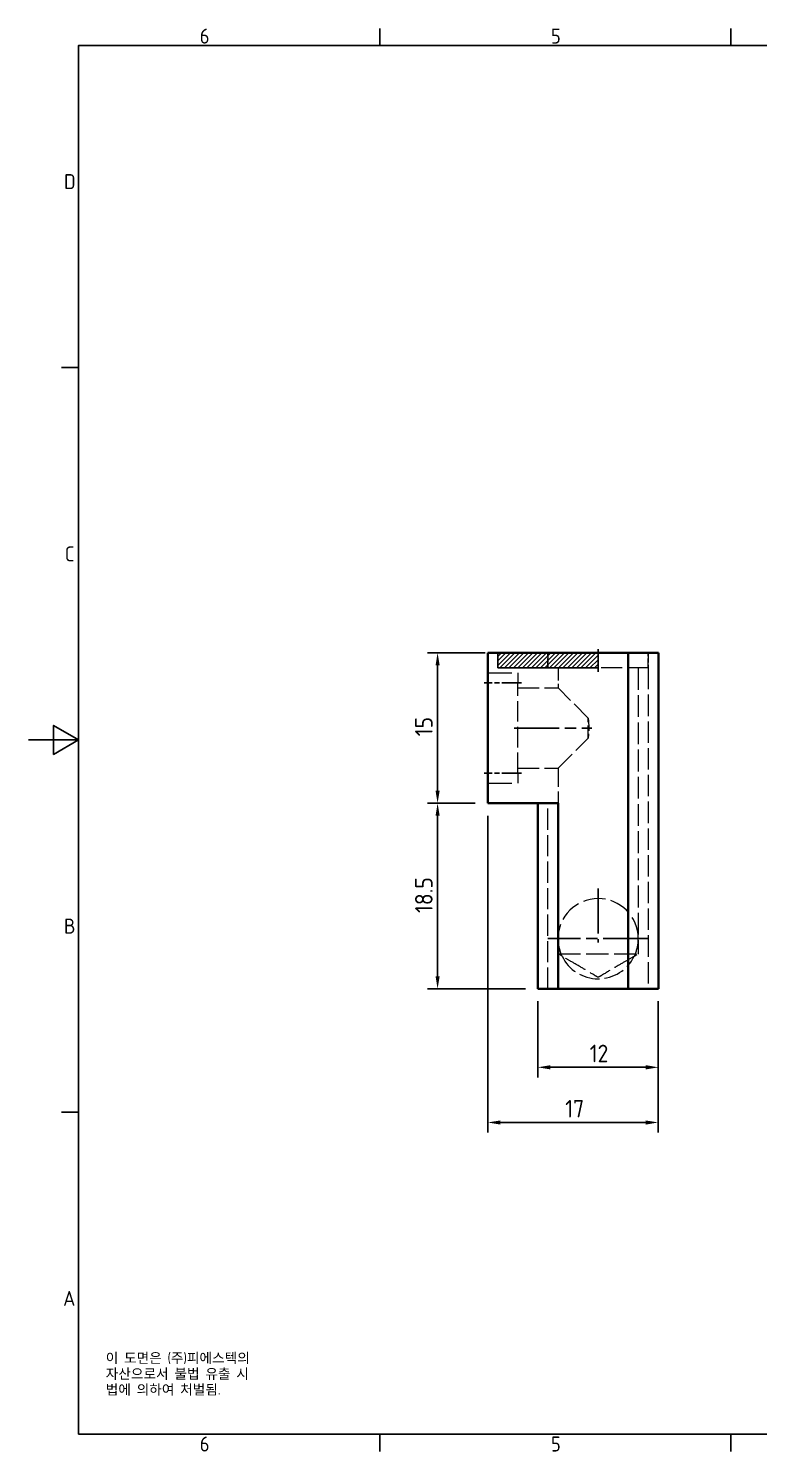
# Model space of a CAD drawing. Header units: millimetres. Extents: x 0 to 2375, y 0 to 3360.
# Drawn here: x 245 to 317.8, y 2272.6 to 2414.5 of the extents above; entities that cross this region are included whole.
import ezdxf

# ---------------------------------------------------------------- set-up
doc = ezdxf.new("R2010")
doc.units = ezdxf.units.MM
doc.linetypes.add('DPJC2255$0$CHAIN', pattern=[0.3543, 0.2362, -0.0295, 0.0591, -0.0295])
doc.linetypes.add('DPJC2255$0$DASHED', pattern=[0.2067, 0.1654, -0.0413])
for name, color, linetype, lineweight in [('DPJC2255$0$가려진 것(ISO)', 2, 'DPJC2255$0$DASHED', 18), ('DPJC2255$0$가시적인 것(ISO)', 3, 'Continuous', 40), ('DPJC2255$0$경계(ISO)', 7, 'Continuous', 25), ('DPJC2255$0$기호(ISO)', 5, 'Continuous', 25), ('DPJC2255$0$스케치 형상(ISO)', 3, 'Continuous', 25), ('DPJC2255$0$중심 표식(ISO)', 1, 'Continuous', 25), ('DPJC2255$0$중심선(ISO)', 1, 'Continuous', 25), ('DPJC2255$0$치수(ISO)', 2, 'Continuous', 25), ('DPJC2255$0$해치(ISO)', 7, 'Continuous', 18)]:
    doc.layers.add(name, color=color, linetype=linetype, lineweight=lineweight)
doc.styles.add('DPJC2255$0$문자 텍스트_PSTEK_POSCO', font='isocp.shx')
doc.styles.add('DPJC2255$0$치수 텍스트_PSTEK_POSCO', font='isocp.shx')
doc.dimstyles.new('DPJC2255$0$치수_PSTEK_POSCO', dxfattribs={"dimscale": 0.5, "dimtxt": 3.5, "dimasz": 2.5, "dimexe": 2, "dimexo": 2.5, "dimgap": 1, "dimtad": 1, "dimrnd": 1e-08, "dimdsep": 46, "dimtxsty": 'DPJC2255$0$치수 텍스트_PSTEK_POSCO', "dimcen": 0.09, "dimdle": 10, "dimclrd": 7, "dimclre": 7, "dimclrt": 2, "dimadec": 1, "dimazin": 2, "dimtfac": 1, "dimtmove": 0, "dimatfit": 3, "dimfxl": 0, "dimtolj": 1, "dimlwd": -1, "dimlwe": -1, "dimarcsym": 0})

# ---------------------------------------------------------------- blocks, each defined once
blk = doc.blocks.new('DPJC2255$0$경계 Default Border')
at = {"layer": 'DPJC2255$0$경계(ISO)'}
for p, q in [((70, 287), (70, 290.4)), ((140, 287), (140, 290.4)), ((10, 222.75), (6.6, 222.75)), ((10, 74.25), (6.6, 74.25)), ((70, 10), (70, 6.6)), ((140, 10), (140, 6.6))]:
    blk.add_line(p, q, dxfattribs=at)
at = {"layer": 'DPJC2255$0$경계(ISO)', "flags": 128}
for points in [[(10, 10), (10, 287), (410, 287), (410, 10), (10, 10)], [(0, 148.5), (10, 148.5), (5, 151.39), (5, 145.61), (10, 148.5)]]:
    blk.add_lwpolyline(points, dxfattribs=at)
at = {"layer": 'DPJC2255$0$경계(ISO)', "color": 2, "char_height": 3, "attachment_point": 7, "style": 'DPJC2255$0$문자 텍스트_PSTEK_POSCO'}
for s, insert in [('6', (34.14, 287.37)), ('5', (104.14, 287.37)), ('D', (7.08, 258.35)), ('C', (7.24, 184.1)), ('B', (7.08, 109.85)), ('A', (6.91, 35.62)), ('6', (34.14, 6.57)), ('5', (104.14, 6.57))]:
    blk.add_mtext(s, dxfattribs=dict(at, insert=insert))
blk = doc.blocks.new('*D88')
at = {"layer": 'Defpoints', "color": 0}
for p in [(50.77, 49.43), (62.77, 49.43), (62.77, 41.6)]:
    blk.add_point(p, dxfattribs=at)
at = {"layer": 'DPJC2255$0$치수(ISO)', "color": 7}
for p, q in [((50.77, 48.18), (50.77, 40.6)), ((62.77, 48.18), (62.77, 40.6)), ((52.02, 41.6), (61.52, 41.6))]:
    blk.add_line(p, q, dxfattribs=at)
for points in [[(52.02, 41.81), (52.02, 41.39), (50.77, 41.6)], [(61.52, 41.81), (61.52, 41.39), (62.77, 41.6)]]:
    blk.add_solid(points, dxfattribs=at)
at = {"layer": 'DPJC2255$0$치수(ISO)', "color": 2, "insert": (55.93, 42.98), "char_height": 1.75, "attachment_point": 4, "style": 'DPJC2255$0$치수 텍스트_PSTEK_POSCO'}
blk.add_mtext('\\A1;12', dxfattribs=at)
blk = doc.blocks.new('*D89')
at = {"layer": 'Defpoints', "color": 0}
for p in [(45.77, 67.93), (62.77, 49.43), (45.77, 36.1)]:
    blk.add_point(p, dxfattribs=at)
at = {"layer": 'DPJC2255$0$치수(ISO)', "color": 7}
for p, q in [((45.77, 66.68), (45.77, 35.1)), ((62.77, 48.18), (62.77, 35.1)), ((61.52, 36.1), (47.02, 36.1))]:
    blk.add_line(p, q, dxfattribs=at)
for points in [[(47.02, 36.3), (47.02, 35.89), (45.77, 36.1)], [(61.52, 36.3), (61.52, 35.89), (62.77, 36.1)]]:
    blk.add_solid(points, dxfattribs=at)
at = {"layer": 'DPJC2255$0$치수(ISO)', "color": 2, "insert": (53.49, 37.47), "char_height": 1.75, "attachment_point": 4, "style": 'DPJC2255$0$치수 텍스트_PSTEK_POSCO'}
blk.add_mtext('\\A1;17', dxfattribs=at)
blk = doc.blocks.new('*D90')
at = {"layer": 'Defpoints', "color": 0}
for p in [(40.77, 67.93), (45.77, 67.93), (50.77, 49.43)]:
    blk.add_point(p, dxfattribs=at)
at = {"layer": 'DPJC2255$0$치수(ISO)', "color": 7}
for p, q in [((44.52, 67.93), (39.77, 67.93)), ((40.77, 50.68), (40.77, 66.68)), ((49.52, 49.43), (39.77, 49.43))]:
    blk.add_line(p, q, dxfattribs=at)
for points in [[(40.57, 66.68), (40.98, 66.68), (40.77, 67.93)], [(40.57, 50.68), (40.98, 50.68), (40.77, 49.43)]]:
    blk.add_solid(points, dxfattribs=at)
at = {"layer": 'DPJC2255$0$치수(ISO)', "color": 2, "insert": (39.4, 56.98), "char_height": 1.75, "attachment_point": 4, "rotation": 90, "style": 'DPJC2255$0$치수 텍스트_PSTEK_POSCO'}
blk.add_mtext('\\A1;18.5', dxfattribs=at)
blk = doc.blocks.new('*D91')
at = {"layer": 'Defpoints', "color": 0}
for p in [(40.77, 82.93), (46.77, 82.93), (45.77, 67.93)]:
    blk.add_point(p, dxfattribs=at)
at = {"layer": 'DPJC2255$0$치수(ISO)', "color": 7}
for p, q in [((45.52, 82.93), (39.77, 82.93)), ((40.77, 69.18), (40.77, 81.68)), ((44.52, 67.93), (39.77, 67.93))]:
    blk.add_line(p, q, dxfattribs=at)
for points in [[(40.57, 81.68), (40.98, 81.68), (40.77, 82.93)], [(40.57, 69.18), (40.98, 69.18), (40.77, 67.93)]]:
    blk.add_solid(points, dxfattribs=at)
at = {"layer": 'DPJC2255$0$치수(ISO)', "color": 2, "insert": (39.4, 74.61), "char_height": 1.75, "attachment_point": 4, "rotation": 90, "style": 'DPJC2255$0$치수 텍스트_PSTEK_POSCO'}
blk.add_mtext('\\A1;15', dxfattribs=at)
blk = doc.blocks.new('DPJC2255')
at = {"layer": 'DPJC2255$0$해치(ISO)'}
h = blk.add_hatch(dxfattribs=at)
h.set_pattern_fill('ANSI31', color=51, scale=2.54, style=0)
h.set_pattern_definition([(45, (0, 0), (-0.2245064, 0.2245064), [])])
h.paths.add_polyline_path([(56.774, 81.429), (56.774, 82.929), (46.774, 82.929), (46.774, 81.429)])
at = {"layer": 'DPJC2255$0$가려진 것(ISO)', "ltscale": 5.71399}
for p, q in [((51.774, 81.429), (51.774, 82.929)), ((51.774, 82.929), (51.774, 81.429)), ((61.774, 81.429), (61.774, 82.929)), ((61.774, 82.929), (61.774, 81.429))]:
    blk.add_line(p, q, dxfattribs=at)
at = {"layer": 'DPJC2255$0$가려진 것(ISO)', "ltscale": 14.513788}
for p, q in [((45.774, 80.929), (48.774, 80.929)), ((45.774, 69.929), (48.774, 69.929))]:
    blk.add_line(p, q, dxfattribs=at)
at = {"layer": 'DPJC2255$0$가려진 것(ISO)', "ltscale": 5.983681}
for p, q in [((48.774, 80.929), (48.774, 79.929)), ((48.774, 70.929), (48.774, 69.929))]:
    blk.add_line(p, q, dxfattribs=at)
at = {"layer": 'DPJC2255$0$가려진 것(ISO)', "ltscale": 12.665669}
blk.add_line((61.774, 81.429), (51.774, 81.429), dxfattribs=at)
blk.add_line((61.774, 81.429), (51.774, 81.429), dxfattribs=at)
at = {"layer": 'DPJC2255$0$가려진 것(ISO)', "ltscale": 7.618686}
blk.add_line((52.774, 81.429), (52.774, 79.429), dxfattribs=at)
at = {"layer": 'DPJC2255$0$가려진 것(ISO)', "ltscale": 13.131522}
blk.add_line((60.774, 81.429), (60.774, 52.929), dxfattribs=at)
at = {"layer": 'DPJC2255$0$가려진 것(ISO)', "ltscale": 12.901145}
for p, q in [((61.774, 81.429), (61.774, 49.429)), ((48.774, 79.429), (52.774, 79.429)), ((48.774, 71.429), (52.774, 71.429))]:
    blk.add_line(p, q, dxfattribs=at)
at = {"layer": 'DPJC2255$0$가려진 것(ISO)', "ltscale": 12.44039}
blk.add_line((48.774, 70.929), (48.774, 79.929), dxfattribs=at)
at = {"layer": 'DPJC2255$0$가려진 것(ISO)', "ltscale": 12.033991}
for p, q in [((55.774, 76.429), (52.774, 79.429)), ((52.774, 71.429), (55.774, 74.429))]:
    blk.add_line(p, q, dxfattribs=at)
at = {"layer": 'DPJC2255$0$가려진 것(ISO)', "ltscale": 7.700367}
blk.add_line((55.774, 74.429), (55.774, 76.429), dxfattribs=at)
at = {"layer": 'DPJC2255$0$가려진 것(ISO)', "ltscale": 11.288502}
blk.add_line((52.774, 71.429), (52.774, 67.929), dxfattribs=at)
at = {"layer": 'DPJC2255$0$가려진 것(ISO)', "ltscale": 12.785956}
blk.add_line((51.774, 49.429), (51.774, 67.929), dxfattribs=at)
at = {"layer": 'DPJC2255$0$가려진 것(ISO)', "ltscale": 13.510047}
blk.add_line((52.774, 52.929), (60.774, 52.929), dxfattribs=at)
at = {"layer": 'DPJC2255$0$가려진 것(ISO)', "ltscale": 1.767827}
for p, q in [((53.171, 52.69), (52.774, 52.929)), ((60.376, 52.69), (60.774, 52.929))]:
    blk.add_line(p, q, dxfattribs=at)
at = {"layer": 'DPJC2255$0$가려진 것(ISO)', "ltscale": 13.441343}
blk.add_arc((56.774, 54.429), 4, 0, 180, dxfattribs=at)
at = {"layer": 'DPJC2255$0$가려진 것(ISO)', "ltscale": 10.392829}
for start, end in [(180, 202.02431), (337.97569, 0)]:
    blk.add_arc((56.774, 54.429), 4, start, end, dxfattribs=at)
at = {"layer": 'DPJC2255$0$가려진 것(ISO)', "ltscale": 12.396467}
blk.add_arc((56.774, 54.429), 4, 205.76982, 334.23018, dxfattribs=at)
at = {"layer": 'DPJC2255$0$가려진 것(ISO)', "ltscale": 7.642191}
blk.add_open_spline([(55.774, 76.429), (55.818, 76.09), (55.84, 75.754), (55.84, 75.429), (55.84, 75.104), (55.818, 74.769), (55.774, 74.429)], degree=3, knots=[-0.09753832, -0.09753832, -0.09753832, -0.09753832, 0, 0, 0, 0.09753833, 0.09753833, 0.09753833, 0.09753833], dxfattribs=at)
at = {"layer": 'DPJC2255$0$가려진 것(ISO)', "ltscale": 5.822879}
for points in [[(53.171, 52.69), (53.152, 52.728), (53.124, 52.785), (53.066, 52.929)], [(60.482, 52.929), (60.423, 52.785), (60.395, 52.728), (60.376, 52.69)]]:
    blk.add_open_spline(points, degree=3, dxfattribs=at)
at = {"layer": 'DPJC2255$0$가려진 것(ISO)', "ltscale": 13.730985}
blk.add_open_spline([(60.376, 52.69), (60.082, 52.514), (59.785, 52.338), (59.102, 51.94), (58.711, 51.715), (57.904, 51.243), (57.491, 50.991), (57.014, 50.698), (56.965, 50.668), (56.894, 50.626), (56.87, 50.613), (56.824, 50.591), (56.801, 50.58), (56.746, 50.58), (56.723, 50.591), (56.677, 50.613), (56.654, 50.626), (56.582, 50.668), (56.534, 50.698), (56.057, 50.991), (55.643, 51.243), (54.837, 51.715), (54.446, 51.94), (53.762, 52.338), (53.465, 52.514), (53.171, 52.69)], degree=3, knots=[2.07943541, 2.07943541, 2.07943541, 2.07943541, 2.20560837, 2.20560837, 2.36315183, 2.36315183, 2.52069528, 2.52069528, 2.53733315, 2.53733315, 2.54565208, 2.54565208, 2.55397101, 2.55397101, 2.56228994, 2.56228994, 2.57060887, 2.57060887, 2.58724673, 2.58724673, 2.74479019, 2.74479019, 2.90233364, 2.90233364, 3.02850661, 3.02850661, 3.02850661, 3.02850661], dxfattribs=at)
at = {"layer": 'DPJC2255$0$가시적인 것(ISO)'}
for p, q in [((59.774, 82.929), (45.774, 82.929)), ((45.774, 82.929), (45.774, 67.929)), ((59.774, 82.929), (62.774, 82.929)), ((59.774, 49.429), (59.774, 82.929)), ((62.774, 82.929), (62.774, 49.429)), ((52.774, 67.929), (45.774, 67.929)), ((50.774, 49.429), (50.774, 67.929)), ((52.774, 67.929), (52.774, 49.429)), ((52.774, 49.429), (50.774, 49.429)), ((52.774, 49.429), (59.774, 49.429)), ((62.774, 49.429), (59.774, 49.429))]:
    blk.add_line(p, q, dxfattribs=at)
at = {"layer": 'DPJC2255$0$스케치 형상(ISO)'}
for p, q in [((46.774, 81.429), (46.774, 82.929)), ((46.774, 82.929), (56.774, 82.929)), ((56.774, 82.929), (56.774, 81.429)), ((56.774, 81.429), (46.774, 81.429))]:
    blk.add_line(p, q, dxfattribs=at)
at = {"layer": 'DPJC2255$0$중심 표식(ISO)', "linetype": 'DPJC2255$0$CHAIN', "ltscale": 19.051651}
for p, q in [((56.774, 59.429), (56.774, 54.054)), ((61.774, 54.429), (51.774, 54.429))]:
    blk.add_line(p, q, dxfattribs=at)
at = {"layer": 'DPJC2255$0$중심선(ISO)', "linetype": 'DPJC2255$0$CHAIN', "ltscale": 5.000333}
blk.add_line((56.774, 81.054), (56.774, 83.304), dxfattribs=at)
at = {"layer": 'DPJC2255$0$중심선(ISO)', "linetype": 'DPJC2255$0$CHAIN', "ltscale": 8.333956}
for p, q in [((49.149, 79.929), (45.399, 79.929)), ((49.149, 70.929), (45.399, 70.929))]:
    blk.add_line(p, q, dxfattribs=at)
at = {"layer": 'DPJC2255$0$중심선(ISO)', "linetype": 'DPJC2255$0$CHAIN', "ltscale": 19.051651}
blk.add_line((48.399, 75.429), (56.149, 75.429), dxfattribs=at)
at = {"xscale": 0.5, "yscale": 0.5, "zscale": 0.5}
blk.add_blockref('DPJC2255$0$경계 Default Border', (0, 0), dxfattribs=at)
at = {"layer": 'DPJC2255$0$기호(ISO)', "color": 7, "insert": (7.697, 13.114), "char_height": 1, "width": 25.62007, "attachment_point": 1, "line_spacing_factor": 0.944221, "style": 'DPJC2255$0$문자 텍스트_PSTEK_POSCO'}
blk.add_mtext('{이 도면은 (주)피에스텍의\\P자산으로서 불법 유출 시 \\P법에 의하여 처벌됨.}', dxfattribs=at)
at = {"layer": 'DPJC2255$0$치수(ISO)', "color": 7}
for base, p1, p2, angle, picture, middle in [((40.774, 82.929), (45.774, 67.929), (46.774, 82.929), 90, '*D91', (40.774, 75.429)), ((40.774, 67.929), (50.774, 49.429), (45.774, 67.929), 90, '*D90', (40.774, 58.679)), ((45.774, 36.096), (62.774, 49.429), (45.774, 67.929), 180, '*D89', (54.274, 36.096))]:
    dim = blk.add_linear_dim(base=base, p1=p1, p2=p2, angle=angle, dimstyle='DPJC2255$0$치수_PSTEK_POSCO', override={"dimdec": 2, "dimtp": 0, "dimtm": 0, "dimtdec": 2, "dimtofl": 0, "dimatfit": 1}, dxfattribs=at)
    dim.commit()
    dim.dimension.update_dxf_attribs({"geometry": picture, "text_midpoint": middle, "dimtype": 128})
dim = blk.add_linear_dim(base=(62.774, 41.601), p1=(50.774, 49.429), p2=(62.774, 49.429), dimstyle='DPJC2255$0$치수_PSTEK_POSCO', override={"dimdec": 2, "dimtp": 0, "dimtm": 0, "dimtdec": 2, "dimtofl": 0, "dimatfit": 1}, dxfattribs=at)
dim.commit()
dim.dimension.update_dxf_attribs({"geometry": '*D88', "text_midpoint": (56.774, 41.601), "dimtype": 128})

msp = doc.modelspace()

# ---------------------------------------------------------------- block references
msp.add_blockref('DPJC2255', (245, 2269.27))

doc.saveas('drawing.dxf')
